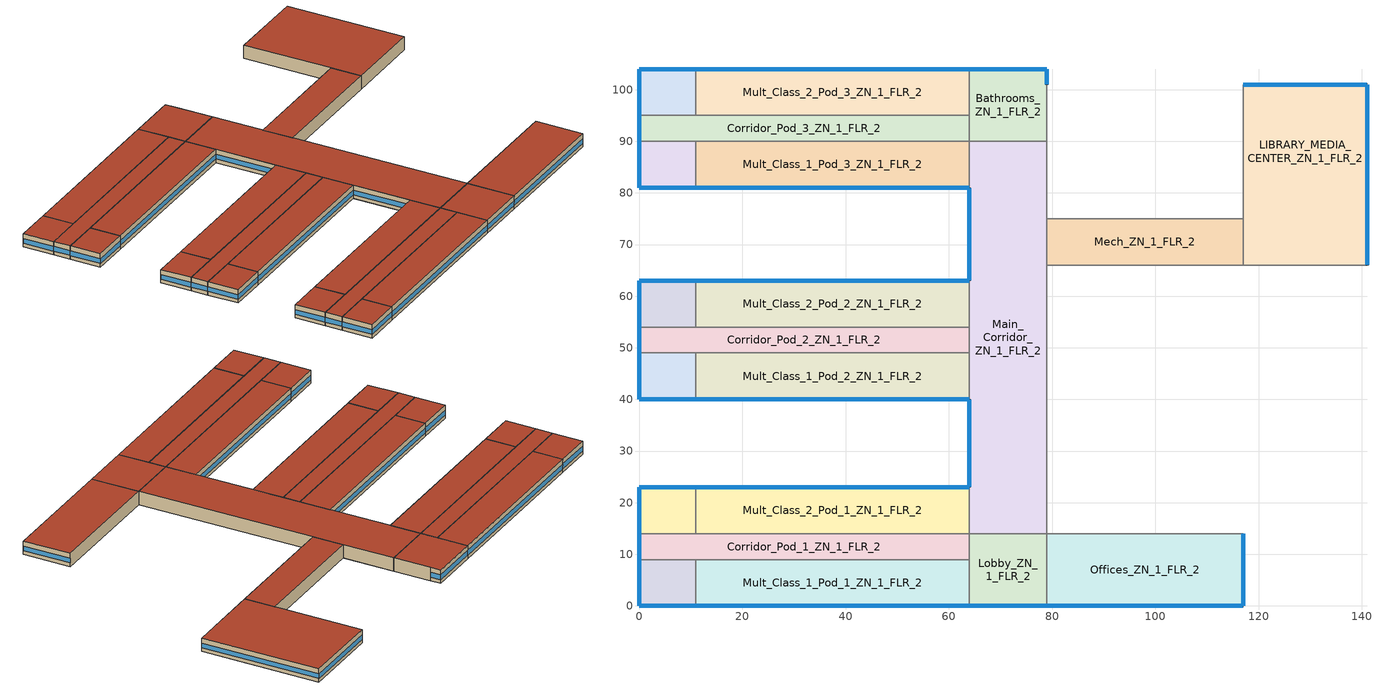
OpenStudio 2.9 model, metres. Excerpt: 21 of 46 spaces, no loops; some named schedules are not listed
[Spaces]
Bathrooms_ZN_1_FLR_2
 floor to Bathrooms_ZN_1_FLR_1: 79,104 79,90 64,90 64,104 z4
 wall outside: 79,101 79,104 64,104 z4:8
 wall to Auditorium_ZN_1_FLR_1: 79,90 79,101 z4:8
 wall to Mult_Class_2_Pod_3_ZN_1_FLR_2: 64,104 64,95 z4:8
 wall to Corridor_Pod_3_ZN_1_FLR_2: 64,95 64,90 z4:8
 wall to Main_Corridor_ZN_1_FLR_2: 64,90 79,90 z4:8
 window: 78.95,104 64.05,104 z5.1:6.51; 79,101.05 79,103.95 z5.1:6.55
 roof outside: 79,90 79,104 64,104 64,90 z8
Corner_Class_2_Pod_3_ZN_1_FLR_2
 floor to Corner_Class_2_Pod_3_ZN_1_FLR_1: 11,104 11,95 0,95 0,104 z4
 wall outside: 11,104 0,104 0,95 z4:8
 wall to Corridor_Pod_3_ZN_1_FLR_2: 0,95 11,95 z4:8
 wall to Mult_Class_2_Pod_3_ZN_1_FLR_2: 11,95 11,104 z4:8
 window: 0,103.95 0,95.05 z5.1:6.52; 10.95,104 0.05,104 z5.1:6.51
 roof outside: 11,95 11,104 0,104 0,95 z8
Corridor_Pod_1_ZN_1_FLR_2
 floor to Corridor_Pod_1_ZN_1_FLR_1: 64,14 64,9 0,9 0,14 z4
 wall outside: 0,14 0,9 z4:8
 wall to Corner_Class_1_Pod_1_ZN_1_FLR_2: 0,9 11,9 z4:8
 wall to Mult_Class_1_Pod_1_ZN_1_FLR_2: 11,9 64,9 z4:8
 wall to Corner_Class_2_Pod_1_ZN_1_FLR_2: 11,14 0,14 z4:8
 wall to Lobby_ZN_1_FLR_2: 64,9 64,14 z4:8
 wall to Mult_Class_2_Pod_1_ZN_1_FLR_2: 64,14 11,14 z4:8
 window: 0,13.95 0,9.05 z5.1:6.53
 roof outside: 64,9 64,14 0,14 0,9 z8
Corner_Class_1_Pod_3_ZN_1_FLR_2
 floor to Corner_Class_1_Pod_3_ZN_1_FLR_1: 11,90 11,81 0,81 0,90 z4
 wall outside: 0,90 0,81 11,81 z4:8
 wall to Mult_Class_1_Pod_3_ZN_1_FLR_2: 11,81 11,90 z4:8
 wall to Corridor_Pod_3_ZN_1_FLR_2: 11,90 0,90 z4:8
 window: 0.05,81 10.95,81 z5.1:6.51; 0,89.95 0,81.05 z5.1:6.52
 roof outside: 11,81 11,90 0,90 0,81 z8
Corner_Class_2_Pod_1_ZN_1_FLR_2
 floor to Corner_Class_2_Pod_1_ZN_1_FLR_1: 11,23 11,14 0,14 0,23 z4
 wall outside: 11,23 0,23 0,14 z4:8
 wall to Mult_Class_2_Pod_1_ZN_1_FLR_2: 11,14 11,23 z4:8
 window: 0,22.95 0,14.05 z5.1:6.52; 10.95,23 0.05,23 z5.1:6.51
 roof outside: 11,14 11,23 0,23 0,14 z8
Offices_ZN_1_FLR_2
 floor to Offices_ZN_1_FLR_1: 117,14 117,0 79,0 79,14 z4
 wall outside: 79,0 117,0 117,14 z4:8
 wall to Lobby_ZN_1_FLR_2: 79,14 79,0 z4:8
 wall to Gym_ZN_1_FLR_1: 117,14 79,14 z4:8
 window: 79.05,0 116.95,0 z5.1:6.5; 117,0.05 117,13.95 z5.1:6.51
 roof outside: 117,0 117,14 79,14 79,0 z8
Mult_Class_2_Pod_2_ZN_1_FLR_2
 floor to Mult_Class_2_Pod_2_ZN_1_FLR_1: 64,63 64,54 11,54 11,63 z4
 wall outside: 64,63 11,63 z4:8
 wall to Corridor_Pod_2_ZN_1_FLR_2: 11,54 64,54 z4:8
 wall to Main_Corridor_ZN_1_FLR_2: 64,54 64,63 z4:8
 wall to Corner_Class_2_Pod_2_ZN_1_FLR_2: 11,63 11,54 z4:8
 window: 63.95,63 11.05,63 z5.1:6.5
 roof outside: 64,54 64,63 11,63 11,54 z8
Mech_ZN_1_FLR_2
 floor to Mech_ZN_1_FLR_1: 117,75 117,66 79,66 79,75 z4
 wall to Gym_ZN_1_FLR_1: 79,66 117,66 z4:8
 wall to Main_Corridor_ZN_1_FLR_2: 79,75 79,66 z4:8
 wall to Auditorium_ZN_1_FLR_1: 117,75 79,75 z4:8
 wall to LIBRARY_MEDIA_CENTER_ZN_1_FLR_2: 117,66 117,75 z4:8
 roof outside: 117,66 117,75 79,75 79,66 z8
Corner_Class_1_Pod_1_ZN_1_FLR_2
 floor to Corner_Class_1_Pod_1_ZN_1_FLR_1: 11,9 11,0 0,0 0,9 z4
 wall outside: 0,9 0,0 11,0 z4:8
 wall to Mult_Class_1_Pod_1_ZN_1_FLR_2: 11,0 11,9 z4:8
 window: 0.05,0 10.95,0 z5.1:6.51; 0,8.95 0,0.05 z5.1:6.52
 roof outside: 11,0 11,9 0,9 0,0 z8
LIBRARY_MEDIA_CENTER_ZN_1_FLR_2
 floor to Kitchen_ZN_1_FLR_1: 141,75 141,66 117,66 117,75 z4
 floor to Cafeteria_ZN_1_FLR_1: 141,101 141,75 117,75 117,101 z4
 wall outside: 141,66 141,101 117,101 z4:8
 wall to Auditorium_ZN_1_FLR_1: 117,101 117,75 z4:8
 wall to Aux_Gym_ZN_1_FLR_1: 117,66 141,66 z4:8
 window: 141,66.05 141,100.95 z5.1:6.5; 140.95,101 117.05,101 z5.1:6.51
 roof outside: 141,66 141,101 117,101 117,66 z8
Corridor_Pod_3_ZN_1_FLR_2
 floor to Corridor_Pod_3_ZN_1_FLR_1: 64,95 64,90 0,90 0,95 z4
 wall outside: 0,95 0,90 z4:8
 wall to Mult_Class_2_Pod_3_ZN_1_FLR_2: 64,95 11,95 z4:8
 wall to Mult_Class_1_Pod_3_ZN_1_FLR_2: 11,90 64,90 z4:8
 window: 0,94.95 0,90.05 z5.1:6.53
 roof outside: 64,90 64,95 0,95 0,90 z8
Corner_Class_1_Pod_2_ZN_1_FLR_2
 floor to Corner_Class_1_Pod_2_ZN_1_FLR_1: 11,49 11,40 0,40 0,49 z4
 wall outside: 0,49 0,40 11,40 z4:8
 wall to Corridor_Pod_2_ZN_1_FLR_2: 11,49 0,49 z4:8
 wall to Mult_Class_1_Pod_2_ZN_1_FLR_2: 11,40 11,49 z4:8
 window: 0,48.95 0,40.05 z5.1:6.52; 0.05,40 10.95,40 z5.1:6.51
 roof outside: 11,40 11,49 0,49 0,40 z8
Corridor_Pod_2_ZN_1_FLR_2
 floor to Corridor_Pod_2_ZN_1_FLR_1: 64,54 64,49 0,49 0,54 z4
 wall outside: 0,54 0,49 z4:8
 wall to Mult_Class_1_Pod_2_ZN_1_FLR_2: 11,49 64,49 z4:8
 wall to Main_Corridor_ZN_1_FLR_2: 64,49 64,54 z4:8
 wall to Corner_Class_2_Pod_2_ZN_1_FLR_2: 11,54 0,54 z4:8
 window: 0,53.95 0,49.05 z5.1:6.53
 roof outside: 64,49 64,54 0,54 0,49 z8
Main_Corridor_ZN_1_FLR_2
 floor to Main_Corridor_ZN_1_FLR_1: 79,90 79,14 64,14 64,90 z4
 wall outside: 64,81 64,63 / 64,40 64,23 z4:8
 wall to Gym_ZN_1_FLR_1: 79,14 79,66 z4:8
 wall to Mult_Class_1_Pod_2_ZN_1_FLR_2: 64,49 64,40 z4:8
 wall to Auditorium_ZN_1_FLR_1: 79,75 79,90 z4:8
 wall to Mult_Class_2_Pod_1_ZN_1_FLR_2: 64,23 64,14 z4:8
 wall to Mult_Class_1_Pod_3_ZN_1_FLR_2: 64,90 64,81 z4:8
 wall to Lobby_ZN_1_FLR_2: 64,14 79,14 z4:8
 window: 64,39.95 64,23.05 / 64,80.95 64,63.05 z5.1:6.51
 roof outside: 79,14 79,90 64,90 64,14 z8
Mult_Class_2_Pod_1_ZN_1_FLR_2
 floor to Mult_Class_2_Pod_1_ZN_1_FLR_1: 64,23 64,14 11,14 11,23 z4
 wall outside: 64,23 11,23 z4:8
 window: 63.95,23 11.05,23 z5.1:6.5
 roof outside: 64,14 64,23 11,23 11,14 z8
Mult_Class_1_Pod_1_ZN_1_FLR_2
 floor to Mult_Class_1_Pod_1_ZN_1_FLR_1: 64,9 64,0 11,0 11,9 z4
 wall outside: 11,0 64,0 z4:8
 wall to Lobby_ZN_1_FLR_2: 64,0 64,9 z4:8
 window: 11.05,0 63.95,0 z5.1:6.5
 roof outside: 64,0 64,9 11,9 11,0 z8
Mult_Class_1_Pod_2_ZN_1_FLR_2
 floor to Mult_Class_1_Pod_2_ZN_1_FLR_1: 64,49 64,40 11,40 11,49 z4
 wall outside: 11,40 64,40 z4:8
 window: 11.05,40 63.95,40 z5.1:6.5
 roof outside: 64,40 64,49 11,49 11,40 z8
Mult_Class_1_Pod_3_ZN_1_FLR_2
 floor to Mult_Class_1_Pod_3_ZN_1_FLR_1: 64,90 64,81 11,81 11,90 z4
 wall outside: 11,81 64,81 z4:8
 window: 11.05,81 63.95,81 z5.1:6.5
 roof outside: 64,81 64,90 11,90 11,81 z8
Corner_Class_2_Pod_2_ZN_1_FLR_2
 floor to Corner_Class_2_Pod_2_ZN_1_FLR_1: 11,63 11,54 0,54 0,63 z4
 wall outside: 11,63 0,63 0,54 z4:8
 window: 0,62.95 0,54.05 z5.1:6.52; 10.95,63 0.05,63 z5.1:6.51
 roof outside: 11,54 11,63 0,63 0,54 z8
Mult_Class_2_Pod_3_ZN_1_FLR_2
 floor to Mult_Class_2_Pod_3_ZN_1_FLR_1: 64,104 64,95 11,95 11,104 z4
 wall outside: 64,104 11,104 z4:8
 window: 63.95,104 11.05,104 z5.1:6.5
 roof outside: 64,95 64,104 11,104 11,95 z8
Lobby_ZN_1_FLR_2
 floor to Lobby_ZN_1_FLR_1: 79,14 79,0 64,0 64,14 z4
 wall outside: 64,0 79,0 z4:8
 window: 64.05,0 78.95,0 z5.1:6.51
 roof outside: 79,0 79,14 64,14 64,0 z8
[Site]
Chicago Ohare Intl Ap_IL_USA: Latitude {deg}=41.98; Longitude {deg}=-87.92; Time Zone {hr}=-6; Elevation {m}=201; Terrain=City
[Building]
-SecondarySchool-ASHRAE 169-2006-5A created: 2020-03-26 09:32:35 -0700: North Axis {deg}=0; Default Construction Set=90.1-2013 - SecSchl - ASHRAE 169-2006-5A; Standards Number of Stories=2; Standards Number of Above Ground Stories=2; Standards Building Type=SecondarySchool
[ClimateZones]
Climate Zone Institution Name 1=ASHRAE; Climate Zone Document Name 1=ANSI/ASHRAE Standard 169; Climate Zone Document Year 1=2006; Climate Zone Value 1=5A
[Site:WaterMainsTemperature]
Calculation Method=Correlation; Annual Average Outdoor Air Temperature {C}=9.925; Maximum Difference In Monthly Average Outdoor Air Temperatures {deltaC}=28.7
[SizingPeriod:DesignDay] Barometric Pressure {Pa}=98934; Sky Clearness=0; Rain Indicator=0; Snow Indicator=0; Day of Month=21; Daylight Saving Time Indicator=0; Humidity Indicating Type=Wetbulb; Dry-Bulb Temperature Range Modifier Type=DefaultMultipliers
Name | Maximum Dry-Bulb Temperature {C} | Daily Dry-Bulb Temperature Range {deltaC} | Humidity Indicating Conditions at Maximum Dry-Bulb | Wind Speed {m/s} | Wind Direction {deg} | Month | Day Type | Solar Model Indicator | ASHRAE Taub | ASHRAE Taud
Chicago Ohare Intl Ap Ann Clg .4% Condns DB=>MWB | 33.3 | 10.5 | 23.7 | 5.2 | 230 | 7 | SummerDesignDay | ASHRAETau | 0.455 | 2.05
Chicago Ohare Intl Ap Ann Htg 99.6% Condns DB | -20 | 0 | -20 | 4.9 | 270 | 1 | WinterDesignDay | ASHRAEClearSky
[Site:GroundTemperature:BuildingSurface]
20.74, 20.71, 20.7, 20.72, 20.76, 23.01, 23.36, 23.43, 23.47, 21.21, 20.92, 20.82
[Material:NoMass] Thermal Absorptance=0.9; Solar Absorptance=0.7
Name | Roughness | Thermal Resistance {m2-K/W} | Visible Absorptance
CP02 CARPET PAD | VeryRough | 0.21648 | 0.8
Typical Insulation R-14.97 | Smooth | 2.63723 | 0.7
Typical Carpet Pad | Smooth | 0.21648 | 0.8
Typical Insulation R-16.0 | Smooth | 2.81828 | 0.7
Typical Insulation R-30.13 | Smooth | 5.30668 | 0.7
Typical Insulation R-1.15 | Smooth | 0.202509 | 0.7
Typical Insulation R-1.15 1 | Smooth | 0.202527 | 0.7
[Material]
Name | Roughness | Thickness {m} | Conductivity {W/m-K} | Density {kg/m3} | Specific Heat {J/kg-K} | Thermal Absorptance | Solar Absorptance | Visible Absorptance
100mm Normalweight concrete floor | MediumSmooth | 0.1016 | 2.31 | 2322 | 832
G01 13mm gypsum board | Smooth | 0.0127 | 0.16 | 800 | 1090 | 0.9 | 0.7 | 0.5
4 in. Normalweight Concrete Floor | MediumRough | 0.1016 | 2.31 | 2322 | 832 | 0.9 | 0.7 | 0.7
25mm Stucco | Smooth | 0.0254 | 0.72 | 1856 | 840 | 0.9 | 0.7 | 0.7
5/8 in. Gypsum Board | MediumSmooth | 0.0159 | 0.16 | 800 | 1090 | 0.9 | 0.7 | 0.7
Roof Membrane | VeryRough | 0.0095 | 0.16 | 1121.29 | 1460 | 0.9 | 0.7 | 0.7
Metal Roof Surface; F08 Metal surface | Smooth | 0.0008 | 45.28 | 7824 | 500 | 0.9 | 0.7 | 0.7
8 in. Normalweight Concrete Floor | MediumRough | 0.2032 | 2.31 | 2322 | 832 | 0.9 | 0.7 | 0.7
8 in. Concrete Block Basement Wall | MediumRough | 0.2032 | 1.326 | 1842 | 912 | 0.9 | 0.7 | 0.7
G05 25mm wood | MediumSmooth | 0.0254 | 0.15 | 608 | 1630 | 0.9 | 0.5 | 0.5
Std Wood 6inch | MediumSmooth | 0.15 | 0.12 | 540 | 1210 | 0.9 | 0.7 | 0.7
[Construction]
Typical Insulated Exterior Mass Floor R-17.54: Typical Insulation R-14.97, 4 in. Normalweight Concrete Floor, Typical Carpet Pad
Typical Insulated Steel Framed Exterior Wall R-18.18: 25mm Stucco, 5/8 in. Gypsum Board, Typical Insulation R-16.0, 5/8 in. Gypsum Board
Typical IEAD Roof R-31.25: Roof Membrane, Typical Insulation R-30.13, Metal Roof Surface
Typical Interior Floor: 100mm Normalweight concrete floor, CP02 CARPET PAD
Typical Interior Wall: G01 13mm gypsum board, G01 13mm gypsum board
Typical Interior Ceiling: CP02 CARPET PAD, 100mm Normalweight concrete floor
Typical Insulated Carpeted 8in Slab Floor: 8 in. Normalweight Concrete Floor, Typical Carpet Pad
Typical Insulated Basement Mass Wall: 8 in. Concrete Block Basement Wall
U 0.48 SHGC 0.40 Dbl Ref-D Clr 6mm/13mm: REF D CLEAR 6MM, AIR 13MM, CLEAR 6MM
Typical Insulated Metal Door R-2.0: F08 Metal surface, Typical Insulation R-1.15
U 0.44 SHGC 0.26 Dbl Ref-B-H Clr 6mm/13mm Air: REF B CLEAR HI 6MM, AIR 13MM, CLEAR 6MM
Typical Overhead Door R-2.0: Typical Insulation R-1.15 1
Window_U_0.50_SHGC_0.40_Skylight_Frame_Width_0.430_in: Glass_2052_LayerAvg, Gap_1_W_0_0038, Glass_2027F_LayerAvg
Typical Interior Window: Clear 3mm
Typical Interior Door; Typical Interior Partition: G05 25mm wood
InteriorFurnishings: Std Wood 6inch
[DefaultConstructionSet]
90.1-2013 - SecSchl - ASHRAE 169-2006-5A: Default Exterior Surface Constructions=Default Surface Constructions 1; Default Interior Surface Constructions=Default Surface Constructions 2; Default Ground Contact Surface Constructions=Default Surface Constructions 3; Default Exterior SubSurface Constructions=Default Sub Surface Constructions 1; Default Interior SubSurface Constructions=Default Sub Surface Constructions 2; Interior Partition Construction=Typical Interior Partition
[DefaultSurfaceConstructions]
Name | Floor Construction | Wall Construction | Roof Ceiling Construction
Default Surface Constructions 1 | Typical Insulated Exterior Mass Floor R-17.54 | Typical Insulated Steel Framed Exterior Wall R-18.18 | Typical IEAD Roof R-31.25
Default Surface Constructions 2 | Typical Interior Floor | Typical Interior Wall | Typical Interior Ceiling
Default Surface Constructions 3 | Typical Insulated Carpeted 8in Slab Floor | Typical Insulated Basement Mass Wall
[DefaultSubSurfaceConstructions]
Name | Fixed Window Construction | Operable Window Construction | Door Construction | Glass Door Construction | Overhead Door Construction | Skylight Construction | Tubular Daylight Dome Construction | Tubular Daylight Diffuser Construction
Default Sub Surface Constructions 1 | U 0.48 SHGC 0.40 Dbl Ref-D Clr 6mm/13mm | U 0.48 SHGC 0.40 Dbl Ref-D Clr 6mm/13mm | Typical Insulated Metal Door R-2.0 | U 0.44 SHGC 0.26 Dbl Ref-B-H Clr 6mm/13mm Air | Typical Overhead Door R-2.0 | Window_U_0.50_SHGC_0.40_Skylight_Frame_Width_0.430_in | Typical Interior Window | Typical Interior Window
Default Sub Surface Constructions 2 | Typical Interior Window | Typical Interior Window | Typical Interior Door
[WindowMaterial:Glazing] Optical Data Type=SpectralAverage; Infrared Transmittance at Normal Incidence=0; Dirt Correction Factor for Solar and Visible Transmittance=1; Solar Diffusing=No
Name | Thickness {m} | Solar Transmittance at Normal Incidence | Front Side Solar Reflectance at Normal Incidence | Back Side Solar Reflectance at Normal Incidence | Visible Transmittance at Normal Incidence | Front Side Visible Reflectance at Normal Incidence | Back Side Visible Reflectance at Normal Incidence | Front Side Infrared Hemispherical Emissivity | Back Side Infrared Hemispherical Emissivity | Conductivity {W/m-K}
REF D CLEAR 6MM | 0.006 | 0.429 | 0.308 | 0.379 | 0.334 | 0.453 | 0.505 | 0.84 | 0.82 | 0.9
CLEAR 6MM | 0.006 | 0.775 | 0.071 | 0.071 | 0.881 | 0.08 | 0.08 | 0.84 | 0.84 | 0.9
REF B CLEAR HI 6MM | 0.006 | 0.24 | 0.16 | 0.32 | 0.3 | 0.16 | 0.29 | 0.84 | 0.6 | 0.9
Glass_2052_LayerAvg | 0.00837 | 0.507767 | 0.054228 | 0.0544931 | 0.586833 | 0.05805 | 0.058397 | 0.84 | 0.84 | 1
Glass_2027F_LayerAvg | 0.004 | 0.369744 | 0.470069 | 0.340935 | 0.765222 | 0.0546 | 0.073741 | 0.03675 | 0.84 | 1
Clear 3mm | 0.003 | 0.837 | 0.075 | 0.075 | 0.898 | 0.081 | 0.081 | 0.84 | 0.84 | 0.9
[WindowMaterial:Gas] Gas Type=Air
Name | Thickness {m}
AIR 13MM | 0.0127
Gap_1_W_0_0038 | 0.0038
[Space] Building Story=Building Story 2; Part of Total Floor Area=Yes
Name | Space Type | Thermal Zone
Bathrooms_ZN_1_FLR_2 | SecondarySchool Restroom | Bathrooms_ZN_1_FLR_2 ZN
Corner_Class_2_Pod_3_ZN_1_FLR_2 | SecondarySchool Classroom | Corner_Class_2_Pod_3_ZN_1_FLR_2 ZN
Corridor_Pod_1_ZN_1_FLR_2 | SecondarySchool Corridor | Corridor_Pod_1_ZN_1_FLR_2 ZN
LIBRARY_MEDIA_CENTER_ZN_1_FLR_2 | SecondarySchool Library | LIBRARY_MEDIA_CENTER_ZN_1_FLR_2 ZN
Mult_Class_1_Pod_3_ZN_1_FLR_2 | SecondarySchool ComputerRoom | Mult_Class_1_Pod_3_ZN_1_FLR_2 ZN
Corner_Class_1_Pod_3_ZN_1_FLR_2 | SecondarySchool Classroom | Corner_Class_1_Pod_3_ZN_1_FLR_2 ZN
Corner_Class_2_Pod_1_ZN_1_FLR_2 | SecondarySchool Classroom | Corner_Class_2_Pod_1_ZN_1_FLR_2 ZN
Offices_ZN_1_FLR_2 | SecondarySchool Office | Offices_ZN_1_FLR_2 ZN
Mult_Class_2_Pod_3_ZN_1_FLR_2 | SecondarySchool ComputerRoom | Mult_Class_2_Pod_3_ZN_1_FLR_2 ZN
Corridor_Pod_2_ZN_1_FLR_2 | SecondarySchool Corridor | Corridor_Pod_2_ZN_1_FLR_2 ZN
Mult_Class_2_Pod_2_ZN_1_FLR_2 | SecondarySchool Classroom | Mult_Class_2_Pod_2_ZN_1_FLR_2 ZN
Mech_ZN_1_FLR_2 | SecondarySchool Mechanical | Mech_ZN_1_FLR_2 ZN
Corner_Class_1_Pod_1_ZN_1_FLR_2 | SecondarySchool Classroom | Corner_Class_1_Pod_1_ZN_1_FLR_2 ZN
Corridor_Pod_3_ZN_1_FLR_2 | SecondarySchool Corridor | Corridor_Pod_3_ZN_1_FLR_2 ZN
Mult_Class_2_Pod_1_ZN_1_FLR_2 | SecondarySchool Classroom | Mult_Class_2_Pod_1_ZN_1_FLR_2 ZN
Corner_Class_1_Pod_2_ZN_1_FLR_2 | SecondarySchool Classroom | Corner_Class_1_Pod_2_ZN_1_FLR_2 ZN
Corner_Class_2_Pod_2_ZN_1_FLR_2 | SecondarySchool Classroom | Corner_Class_2_Pod_2_ZN_1_FLR_2 ZN
Mult_Class_1_Pod_1_ZN_1_FLR_2 | SecondarySchool Classroom | Mult_Class_1_Pod_1_ZN_1_FLR_2 ZN
Main_Corridor_ZN_1_FLR_2 | SecondarySchool Corridor | Main_Corridor_ZN_1_FLR_2 ZN
Lobby_ZN_1_FLR_2 | SecondarySchool Lobby | Lobby_ZN_1_FLR_2 ZN
Mult_Class_1_Pod_2_ZN_1_FLR_2 | SecondarySchool Classroom | Mult_Class_1_Pod_2_ZN_1_FLR_2 ZN
[BuildingStory]
Building Story 2: Nominal Z Coordinate {m}=4
[SpaceType] Standards Building Type=SecondarySchool
Name | Default Schedule Set | Design Specification Outdoor Air Object | Standards Space Type
SecondarySchool Office | SecondarySchool Office Schedule Set | SecondarySchool Office Ventilation | Office
SecondarySchool Lobby | SecondarySchool Lobby Schedule Set | SecondarySchool Lobby Ventilation | Lobby
SecondarySchool Mechanical | SecondarySchool Mechanical Schedule Set | SecondarySchool Mechanical Ventilation | Mechanical
SecondarySchool Restroom | SecondarySchool Restroom Schedule Set | SecondarySchool Restroom Ventilation | Restroom
SecondarySchool Library | SecondarySchool Library Schedule Set | SecondarySchool Library Ventilation | Library
SecondarySchool Corridor | SecondarySchool Corridor Schedule Set | SecondarySchool Corridor Ventilation | Corridor
SecondarySchool Classroom | SecondarySchool Classroom Schedule Set | SecondarySchool Classroom Ventilation | Classroom
SecondarySchool ComputerRoom | SecondarySchool ComputerRoom Schedule Set | SecondarySchool ComputerRoom Ventilation | ComputerRoom
[People:Definition] Number of People Calculation Method=People/Area; Fraction Radiant=0.3
Name | People per Space Floor Area {person/m2}
SecondarySchool Classroom People Definition; SecondarySchool ComputerRoom People Definition | 0.376737
SecondarySchool Library People Definition | 0.107639
SecondarySchool Office People Definition | 0.0538196
[People] Work Efficiency Schedule=Work Efficiency Schedule; Clothing Insulation Schedule=Clothing Schedule; Air Velocity Schedule=Air Velocity Schedule; Multiplier=1
Name | People Definition | Space or SpaceType
SecondarySchool Classroom People | SecondarySchool Classroom People Definition | SecondarySchool Classroom
SecondarySchool ComputerRoom People | SecondarySchool ComputerRoom People Definition | SecondarySchool ComputerRoom
SecondarySchool Library People | SecondarySchool Library People Definition | SecondarySchool Library
SecondarySchool Office People | SecondarySchool Office People Definition | SecondarySchool Office
[Lights:Definition] Design Level Calculation Method=Watts/Area; Fraction Radiant=0.37; Fraction Visible=0.2; Return Air Fraction=0
Name | Watts per Space Floor Area {W/m2}
SecondarySchool Classroom Lights Definition; SecondarySchool ComputerRoom Lights Definition | 13.3472
SecondarySchool Corridor Lights Definition | 7.10418
SecondarySchool Library Lights Definition | 12.8091
SecondarySchool Lobby Lights Definition | 9.68752
SecondarySchool Mechanical Lights Definition | 10.2257
SecondarySchool Office Lights Definition | 11.9479
SecondarySchool Restroom Lights Definition | 10.5486
[Lights] Fraction Replaceable=1
Name | Lights Definition | Space or SpaceType | Schedule
SecondarySchool Classroom Lights | SecondarySchool Classroom Lights Definition | SecondarySchool Classroom | SchoolSecondary BLDG_LIGHT_CLASSROOM_SCH_2013 OccSensor Reduction
SecondarySchool ComputerRoom Lights | SecondarySchool ComputerRoom Lights Definition | SecondarySchool ComputerRoom
SecondarySchool Corridor Lights | SecondarySchool Corridor Lights Definition | SecondarySchool Corridor
SecondarySchool Library Lights | SecondarySchool Library Lights Definition | SecondarySchool Library
SecondarySchool Lobby Lights | SecondarySchool Lobby Lights Definition | SecondarySchool Lobby
SecondarySchool Mechanical Lights | SecondarySchool Mechanical Lights Definition | SecondarySchool Mechanical
SecondarySchool Office Lights | SecondarySchool Office Lights Definition | SecondarySchool Office | SchoolSecondary BLDG_LIGHT_OFFICE_SCH_2013 OccSensor Reduction
SecondarySchool Restroom Lights | SecondarySchool Restroom Lights Definition | SecondarySchool Restroom | SchoolSecondary BLDG_LIGHT_BATH_SCH_2013 OccSensor Reduction
[ElectricEquipment:Definition] Design Level Calculation Method=Watts/Area; Fraction Latent=0; Fraction Radiant=0.5; Fraction Lost=0
Name | Watts per Space Floor Area {W/m2}
SecondarySchool Classroom Elec Equip Definition | 9.99967
SecondarySchool ComputerRoom Elec Equip Definition | 19.9993
SecondarySchool Corridor Elec Equip Definition; SecondarySchool Lobby Elec Equip Definition; SecondarySchool Mechanical Elec Equip Definition; SecondarySchool Restroom Elec Equip Definition | 3.98265
SecondarySchool Library Elec Equip Definition | 10.0104
SecondarySchool Office Elec Equip Definition | 10.7639
[ElectricEquipment]
Name | Electric Equipment Definition | Space or SpaceType
SecondarySchool Classroom Elec Equip | SecondarySchool Classroom Elec Equip Definition | SecondarySchool Classroom
SecondarySchool ComputerRoom Elec Equip | SecondarySchool ComputerRoom Elec Equip Definition | SecondarySchool ComputerRoom
SecondarySchool Corridor Elec Equip | SecondarySchool Corridor Elec Equip Definition | SecondarySchool Corridor
SecondarySchool Library Elec Equip | SecondarySchool Library Elec Equip Definition | SecondarySchool Library
SecondarySchool Lobby Elec Equip | SecondarySchool Lobby Elec Equip Definition | SecondarySchool Lobby
SecondarySchool Mechanical Elec Equip | SecondarySchool Mechanical Elec Equip Definition | SecondarySchool Mechanical
SecondarySchool Office Elec Equip | SecondarySchool Office Elec Equip Definition | SecondarySchool Office
SecondarySchool Restroom Elec Equip | SecondarySchool Restroom Elec Equip Definition | SecondarySchool Restroom
[DesignSpecification:OutdoorAir] Outdoor Air Method=Sum
Name | Outdoor Air Flow per Person {m3/s-person} | Outdoor Air Flow per Floor Area {m3/s-m2}
SecondarySchool Classroom Ventilation; SecondarySchool ComputerRoom Ventilation; SecondarySchool Library Ventilation | 0.00471947 | 0.0006096
SecondarySchool Corridor Ventilation; SecondarySchool Lobby Ventilation; SecondarySchool Restroom Ventilation |  | 0.0003048
SecondarySchool Mechanical Ventilation |  | 0.0006096
SecondarySchool Office Ventilation | 0.00235974 | 0.0003048
[DefaultScheduleSet] People Activity Level Schedule=SchoolSecondary ACTIVITY_SCH; Electric Equipment Schedule=SchoolSecondary BLDG_EQUIP_SCH_2013; Infiltration Schedule=SchoolSecondary INFIL_SCH_PNNL
Name | Number of People Schedule | Lighting Schedule
SecondarySchool Classroom Schedule Set | SchoolSecondary BLDG_OCC_SCH | SchoolSecondary BLDG_LIGHT_CLASSROOM_SCH_2013
SecondarySchool ComputerRoom Schedule Set | SchoolSecondary BLDG_OCC_SCH_Extend | SchoolSecondary BLDG_LIGHT_CLASSROOM_SCH_2013
SecondarySchool Corridor Schedule Set | SchoolSecondary BLDG_OCC_SCH | SchoolSecondary BLDG_LIGHT_CORRIDOR_SCH_2013
SecondarySchool Library Schedule Set | SchoolSecondary BLDG_OCC_SCH | SchoolSecondary BLDG_LIGHT_LIBRARY_SCH_2013
SecondarySchool Lobby Schedule Set | SchoolSecondary BLDG_OCC_SCH | SchoolSecondary BLDG_LIGHT_LOBBYFLR1_SCH_2013
SecondarySchool Mechanical Schedule Set | SchoolSecondary BLDG_OCC_SCH | SchoolSecondary BLDG_LIGHT_MECHANICAL_SCH_2013
SecondarySchool Office Schedule Set | SchoolSecondary BLDG_OCC_SCH_Offices | SchoolSecondary BLDG_LIGHT_OFFICE_SCH_2013
SecondarySchool Restroom Schedule Set | SchoolSecondary BLDG_OCC_SCH | SchoolSecondary BLDG_LIGHT_BATH_SCH_2013
[ThermostatSetpoint:DualSetpoint]
Name | Heating Setpoint Temperature Schedule | Cooling Setpoint Temperature Schedule
SecondarySchool Restroom Thermostat 2; SecondarySchool Mechanical Thermostat 2 | SchoolSecondary HTGSETP_SCH_Setback | SchoolSecondary CLGSETP_SCH_Setback
SecondarySchool Classroom Thermostat 2; SecondarySchool Classroom Thermostat 4; SecondarySchool Classroom Thermostat 6; SecondarySchool Classroom Thermostat 8; SecondarySchool Classroom Thermostat 10; SecondarySchool Classroom Thermostat 12; SecondarySchool Corridor Thermostat 2; SecondarySchool Corridor Thermostat 4; SecondarySchool Corridor Thermostat 6; SecondarySchool Library Thermostat 1; SecondarySchool Lobby Thermostat 2; SecondarySchool Corridor Thermostat 8; SecondarySchool Classroom Thermostat 14; SecondarySchool Classroom Thermostat 16; SecondarySchool ComputerRoom Thermostat 1; SecondarySchool Classroom Thermostat 19; SecondarySchool Classroom Thermostat 21; SecondarySchool ComputerRoom Thermostat 2; SecondarySchool Office Thermostat 2 | SchoolSecondary HTGSETP_SCH_YES_OPTIMUM | SchoolSecondary CLGSETP_SCH_NO_SETBACK
[SpaceInfiltration:DesignFlowRate] Schedule=SchoolSecondary INFIL_SCH_PNNL; Design Flow Rate Calculation Method=Flow/ExteriorArea; Constant Term Coefficient=0; Temperature Term Coefficient=0; Velocity Term Coefficient=0.224; Velocity Squared Term Coefficient=0
Name | Space or SpaceType | Flow per Exterior Surface Area {m3/s-m2}
Bathrooms_ZN_1_FLR_2 Infiltration | Bathrooms_ZN_1_FLR_2 | 0.000145423
Corner_Class_1_Pod_1_ZN_1_FLR_2 Infiltration | Corner_Class_1_Pod_1_ZN_1_FLR_2 | 0.000254558
Corner_Class_1_Pod_2_ZN_1_FLR_2 Infiltration | Corner_Class_1_Pod_2_ZN_1_FLR_2 | 0.000254558
Corner_Class_1_Pod_3_ZN_1_FLR_2 Infiltration | Corner_Class_1_Pod_3_ZN_1_FLR_2 | 0.000254558
Corner_Class_2_Pod_1_ZN_1_FLR_2 Infiltration | Corner_Class_2_Pod_1_ZN_1_FLR_2 | 0.000254558
Corner_Class_2_Pod_2_ZN_1_FLR_2 Infiltration | Corner_Class_2_Pod_2_ZN_1_FLR_2 | 0.000254558
Corner_Class_2_Pod_3_ZN_1_FLR_2 Infiltration | Corner_Class_2_Pod_3_ZN_1_FLR_2 | 0.000254558
Corridor_Pod_1_ZN_1_FLR_2 Infiltration | Corridor_Pod_1_ZN_1_FLR_2 | 3.35043e-05
Corridor_Pod_2_ZN_1_FLR_2 Infiltration | Corridor_Pod_2_ZN_1_FLR_2 | 3.35043e-05
Corridor_Pod_3_ZN_1_FLR_2 Infiltration | Corridor_Pod_3_ZN_1_FLR_2 | 3.35043e-05
LIBRARY_MEDIA_CENTER_ZN_1_FLR_2 Infiltration | LIBRARY_MEDIA_CENTER_ZN_1_FLR_2 | 0.000124925
Lobby_ZN_1_FLR_2 Infiltration | Lobby_ZN_1_FLR_2 | 0.000126572
Main_Corridor_ZN_1_FLR_2 Infiltration | Main_Corridor_ZN_1_FLR_2 | 6.22971e-05
Mult_Class_1_Pod_1_ZN_1_FLR_2 Infiltration | Mult_Class_1_Pod_1_ZN_1_FLR_2 | 0.000175253
Mult_Class_1_Pod_2_ZN_1_FLR_2 Infiltration | Mult_Class_1_Pod_2_ZN_1_FLR_2 | 0.000175253
Mult_Class_1_Pod_3_ZN_1_FLR_2 Infiltration | Mult_Class_1_Pod_3_ZN_1_FLR_2 | 0.000175253
Mult_Class_2_Pod_1_ZN_1_FLR_2 Infiltration | Mult_Class_2_Pod_1_ZN_1_FLR_2 | 0.000175253
Mult_Class_2_Pod_2_ZN_1_FLR_2 Infiltration | Mult_Class_2_Pod_2_ZN_1_FLR_2 | 0.000175253
Mult_Class_2_Pod_3_ZN_1_FLR_2 Infiltration | Mult_Class_2_Pod_3_ZN_1_FLR_2 | 0.000175253
Offices_ZN_1_FLR_2 Infiltration | Offices_ZN_1_FLR_2 | 0.000160096
[ThermalZone] Use Ideal Air Loads=No
Name | Thermostat
Bathrooms_ZN_1_FLR_2 ZN | SecondarySchool Restroom Thermostat 2
Corner_Class_1_Pod_1_ZN_1_FLR_2 ZN | SecondarySchool Classroom Thermostat 2
Corner_Class_1_Pod_2_ZN_1_FLR_2 ZN | SecondarySchool Classroom Thermostat 4
Corner_Class_1_Pod_3_ZN_1_FLR_2 ZN | SecondarySchool Classroom Thermostat 6
Corner_Class_2_Pod_1_ZN_1_FLR_2 ZN | SecondarySchool Classroom Thermostat 8
Corner_Class_2_Pod_2_ZN_1_FLR_2 ZN | SecondarySchool Classroom Thermostat 10
Corner_Class_2_Pod_3_ZN_1_FLR_2 ZN | SecondarySchool Classroom Thermostat 12
Corridor_Pod_1_ZN_1_FLR_2 ZN | SecondarySchool Corridor Thermostat 2
Corridor_Pod_2_ZN_1_FLR_2 ZN | SecondarySchool Corridor Thermostat 4
Corridor_Pod_3_ZN_1_FLR_2 ZN | SecondarySchool Corridor Thermostat 6
LIBRARY_MEDIA_CENTER_ZN_1_FLR_2 ZN | SecondarySchool Library Thermostat 1
Lobby_ZN_1_FLR_2 ZN | SecondarySchool Lobby Thermostat 2
Main_Corridor_ZN_1_FLR_2 ZN | SecondarySchool Corridor Thermostat 8
Mech_ZN_1_FLR_2 ZN | SecondarySchool Mechanical Thermostat 2
Mult_Class_1_Pod_1_ZN_1_FLR_2 ZN | SecondarySchool Classroom Thermostat 14
Mult_Class_1_Pod_2_ZN_1_FLR_2 ZN | SecondarySchool Classroom Thermostat 16
Mult_Class_1_Pod_3_ZN_1_FLR_2 ZN | SecondarySchool ComputerRoom Thermostat 1
Mult_Class_2_Pod_1_ZN_1_FLR_2 ZN | SecondarySchool Classroom Thermostat 19
Mult_Class_2_Pod_2_ZN_1_FLR_2 ZN | SecondarySchool Classroom Thermostat 21
Mult_Class_2_Pod_3_ZN_1_FLR_2 ZN | SecondarySchool ComputerRoom Thermostat 2
Offices_ZN_1_FLR_2 ZN | SecondarySchool Office Thermostat 2
[InternalMass:Definition]
Internal Mass Definition 1: Construction=InteriorFurnishings; Design Level Calculation Method=SurfaceArea/Area; Surface Area per Space Floor Area=2
[InternalMass] Internal Mass Definition=Internal Mass Definition 1; Multiplier=1
Name | Space or SpaceType
Bathrooms_ZN_1_FLR_2 Mass | Bathrooms_ZN_1_FLR_2
Lobby_ZN_1_FLR_2 Mass | Lobby_ZN_1_FLR_2
Corner_Class_2_Pod_3_ZN_1_FLR_2 Mass | Corner_Class_2_Pod_3_ZN_1_FLR_2
Offices_ZN_1_FLR_2 Mass | Offices_ZN_1_FLR_2
Corridor_Pod_1_ZN_1_FLR_2 Mass | Corridor_Pod_1_ZN_1_FLR_2
Mult_Class_1_Pod_2_ZN_1_FLR_2 Mass | Mult_Class_1_Pod_2_ZN_1_FLR_2
LIBRARY_MEDIA_CENTER_ZN_1_FLR_2 Mass | LIBRARY_MEDIA_CENTER_ZN_1_FLR_2
Mult_Class_2_Pod_2_ZN_1_FLR_2 Mass | Mult_Class_2_Pod_2_ZN_1_FLR_2
Corner_Class_1_Pod_1_ZN_1_FLR_2 Mass | Corner_Class_1_Pod_1_ZN_1_FLR_2
Mult_Class_1_Pod_3_ZN_1_FLR_2 Mass | Mult_Class_1_Pod_3_ZN_1_FLR_2
Corner_Class_1_Pod_3_ZN_1_FLR_2 Mass | Corner_Class_1_Pod_3_ZN_1_FLR_2
Corner_Class_2_Pod_1_ZN_1_FLR_2 Mass | Corner_Class_2_Pod_1_ZN_1_FLR_2
Mult_Class_2_Pod_1_ZN_1_FLR_2 Mass | Mult_Class_2_Pod_1_ZN_1_FLR_2
Mech_ZN_1_FLR_2 Mass | Mech_ZN_1_FLR_2
Corner_Class_2_Pod_2_ZN_1_FLR_2 Mass | Corner_Class_2_Pod_2_ZN_1_FLR_2
Mult_Class_2_Pod_3_ZN_1_FLR_2 Mass | Mult_Class_2_Pod_3_ZN_1_FLR_2
Corridor_Pod_2_ZN_1_FLR_2 Mass | Corridor_Pod_2_ZN_1_FLR_2
Corner_Class_1_Pod_2_ZN_1_FLR_2 Mass | Corner_Class_1_Pod_2_ZN_1_FLR_2
Corridor_Pod_3_ZN_1_FLR_2 Mass | Corridor_Pod_3_ZN_1_FLR_2
Mult_Class_1_Pod_1_ZN_1_FLR_2 Mass | Mult_Class_1_Pod_1_ZN_1_FLR_2
Main_Corridor_ZN_1_FLR_2 Mass | Main_Corridor_ZN_1_FLR_2
[Exterior:Lights:Definition]
Name | Design Level {W}
Occ Sensing Exterior Lights Def | 8552
NonDimming Exterior Lights Def | 441.8
[Exterior:Lights] Control Option=AstronomicalClock
Name | Exterior Lights Definition | Schedule
Occ Sensing Exterior Lights Def | Occ Sensing Exterior Lights Def | SchoolSecondary Exterior_lighting_schedule_b
NonDimming Exterior Lights Def | NonDimming Exterior Lights Def | SchoolSecondary Exterior_lighting_schedule_a
[Schedule:Ruleset]
Name | Default Day Schedule | Summer Design Day Schedule | Winter Design Day Schedule
SchoolSecondary BLDG_OCC_SCH_Extend | SchoolSecondary BLDG_OCC_SCH_Extend Default | SchoolSecondary BLDG_OCC_SCH_Extend Summer Design Day 3 | SchoolSecondary BLDG_OCC_SCH_Extend Winter Design Day
SchoolSecondary BLDG_LIGHT_CORRIDOR_SCH_2013 | SchoolSecondary BLDG_LIGHT_CORRIDOR_SCH_2013 Default | SchoolSecondary BLDG_LIGHT_CORRIDOR_SCH_2013 Summer Design Day | SchoolSecondary BLDG_LIGHT_CORRIDOR_SCH_2013 Winter Design Day
SchoolSecondary BLDG_LIGHT_LIBRARY_SCH_2013 | SchoolSecondary BLDG_LIGHT_LIBRARY_SCH_2013 Default | SchoolSecondary BLDG_LIGHT_LIBRARY_SCH_2013 Summer Design Day | SchoolSecondary BLDG_LIGHT_LIBRARY_SCH_2013 Winter Design Day
SchoolSecondary BLDG_LIGHT_LOBBYFLR1_SCH_2013 | SchoolSecondary BLDG_LIGHT_LOBBYFLR1_SCH_2013 Default | SchoolSecondary BLDG_LIGHT_LOBBYFLR1_SCH_2013 Summer Design Day | SchoolSecondary BLDG_LIGHT_LOBBYFLR1_SCH_2013 Winter Design Day
SchoolSecondary BLDG_LIGHT_MECHANICAL_SCH_2013 | SchoolSecondary BLDG_LIGHT_MECHANICAL_SCH_2013 Default | SchoolSecondary BLDG_LIGHT_MECHANICAL_SCH_2013 Summer Design Day | SchoolSecondary BLDG_LIGHT_MECHANICAL_SCH_2013 Winter Design Day
SchoolSecondary BLDG_LIGHT_BATH_SCH_2013 | SchoolSecondary BLDG_LIGHT_BATH_SCH_2013 Default | SchoolSecondary BLDG_LIGHT_BATH_SCH_2013 Summer Design Day | SchoolSecondary BLDG_LIGHT_BATH_SCH_2013 Winter Design Day
SchoolSecondary BLDG_LIGHT_BATH_SCH_2013 OccSensor Reduction | SchoolSecondary BLDG_LIGHT_BATH_SCH_2013 Default 1 | SchoolSecondary BLDG_LIGHT_BATH_SCH_2013 Summer Design Day 1 | SchoolSecondary BLDG_LIGHT_BATH_SCH_2013 Winter Design Day 1
[Schedule:Day]
Clothing Schedule Default Winter Clothes; SchoolSecondary INFIL_SCH_PNNL Default; SchoolSecondary INFIL_SCH_PNNL Winter Design Day; SchoolSecondary BLDG_LIGHT_CLASSROOM_SCH_2013 Summer Design Day; SchoolSecondary BLDG_LIGHT_CORRIDOR_SCH_2013 Summer Design Day; SchoolSecondary BLDG_LIGHT_LIBRARY_SCH_2013 Summer Design Day; SchoolSecondary BLDG_LIGHT_OFFICE_SCH_2013 Summer Design Day; SchoolSecondary BLDG_LIGHT_BATH_SCH_2013 Summer Design Day; SchoolSecondary BLDG_LIGHT_CLASSROOM_SCH_2013 Summer Design Day 1; SchoolSecondary BLDG_LIGHT_OFFICE_SCH_2013 Summer Design Day 1; SchoolSecondary BLDG_LIGHT_BATH_SCH_2013 Summer Design Day 1: 24, 0, 1
Air Velocity Schedule Default: 24, 0, 0.2
Work Efficiency Schedule Default; SchoolSecondary BLDG_OCC_SCH Default; SchoolSecondary BLDG_OCC_SCH Winter Design Day; SchoolSecondary BLDG_LIGHT_CLASSROOM_SCH_2013 Winter Design Day; SchoolSecondary BLDG_OCC_SCH_Extend Default; SchoolSecondary BLDG_OCC_SCH_Extend Winter Design Day; SchoolSecondary BLDG_LIGHT_CORRIDOR_SCH_2013 Winter Design Day; SchoolSecondary BLDG_LIGHT_LIBRARY_SCH_2013 Winter Design Day; SchoolSecondary BLDG_OCC_SCH_Offices Default; SchoolSecondary BLDG_OCC_SCH_Offices Winter Design Day; SchoolSecondary BLDG_LIGHT_OFFICE_SCH_2013 Winter Design Day; SchoolSecondary BLDG_LIGHT_BATH_SCH_2013 Winter Design Day; SchoolSecondary BLDG_LIGHT_CLASSROOM_SCH_2013 Winter Design Day 1; SchoolSecondary BLDG_LIGHT_OFFICE_SCH_2013 Winter Design Day 1; SchoolSecondary BLDG_LIGHT_BATH_SCH_2013 Winter Design Day 1: 24, 0, 0
SchoolSecondary ACTIVITY_SCH Default; SchoolSecondary ACTIVITY_SCH Winter Design Day; SchoolSecondary ACTIVITY_SCH Summer Design Day: 24, 0, 120
SchoolSecondary BLDG_EQUIP_SCH_2013 Default: 24, 0, 0.295624
SchoolSecondary BLDG_EQUIP_SCH_2013 Summer Design Day 2: 8, 0, 0.35, 17, 0, 0.95, 24, 0, 0.35
SchoolSecondary BLDG_EQUIP_SCH_2013 Winter Design Day 2: 24, 0, 0.35
SchoolSecondary INFIL_SCH_PNNL Summer Design Day: 7, 0, 1, 21, 0, 0.25, 24, 0, 1
SchoolSecondary CLGSETP_SCH_NO_SETBACK Default; SchoolSecondary CLGSETP_SCH_NO_SETBACK Summer Design Day; SchoolSecondary CLGSETP_SCH_Setback Summer Design Day: 24, 0, 24
SchoolSecondary CLGSETP_SCH_NO_SETBACK Winter Design Day; SchoolSecondary CLGSETP_SCH_Setback Default; SchoolSecondary CLGSETP_SCH_Setback Winter Design Day: 24, 0, 29.44
SchoolSecondary BLDG_OCC_SCH Summer Design Day 3: 8, 0, 0, 16, 0, 0.95, 21, 0, 0.15, 24, 0, 0
SchoolSecondary BLDG_LIGHT_CLASSROOM_SCH_2013 Default; SchoolSecondary BLDG_LIGHT_CORRIDOR_SCH_2013 Default; SchoolSecondary BLDG_LIGHT_LIBRARY_SCH_2013 Default; SchoolSecondary BLDG_LIGHT_OFFICE_SCH_2013 Default; SchoolSecondary BLDG_LIGHT_BATH_SCH_2013 Default; SchoolSecondary BLDG_LIGHT_CLASSROOM_SCH_2013 Default 1; SchoolSecondary BLDG_LIGHT_OFFICE_SCH_2013 Default 1; SchoolSecondary BLDG_LIGHT_BATH_SCH_2013 Default 1: 24, 0, 0.1773
SchoolSecondary HTGSETP_SCH_YES_OPTIMUM Default; SchoolSecondary HTGSETP_SCH_YES_OPTIMUM Summer Design Day; SchoolSecondary HTGSETP_SCH_Setback Default; SchoolSecondary HTGSETP_SCH_Setback Summer Design Day: 24, 0, 15.6
SchoolSecondary HTGSETP_SCH_YES_OPTIMUM Winter Design Day; SchoolSecondary HTGSETP_SCH_Setback Winter Design Day: 24, 0, 21
SchoolSecondary BLDG_OCC_SCH_Extend Summer Design Day 3: 8, 0, 0, 21, 0, 0.95, 24, 0, 0
SchoolSecondary BLDG_OCC_SCH_Offices Summer Design Day 3: 8, 0, 0, 17, 0, 0.95, 21, 0, 0.15, 24, 0, 0
SchoolSecondary Exterior_lighting_schedule_b Default; SchoolSecondary Exterior_lighting_schedule_b Winter Design Day; SchoolSecondary Exterior_lighting_schedule_b Summer Design Day: 6, 0, 0.7, 24, 0, 1
SchoolSecondary Exterior_lighting_schedule_a Default; SchoolSecondary Exterior_lighting_schedule_a Winter Design Day; SchoolSecondary Exterior_lighting_schedule_a Summer Design Day: 6, 0, 0, 24, 0, 1
[Schedule:Rule] Date Specification Type=DateRange
Name | Schedule Ruleset | Rule Order | Day Schedule | Start Month | Start Day | End Month | End Day | Apply Sunday | Apply Saturday | Apply Monday | Apply Tuesday | Apply Wednesday | Apply Thursday | Apply Friday
Schedule Rule 1 | Clothing Schedule | 0 | Clothing Schedule Summer Clothes | 5 | 1 | 9 | 30
Schedule Rule 12 | SchoolSecondary BLDG_EQUIP_SCH_2013 | 5 | SchoolSecondary BLDG_EQUIP_SCH_2013 Default|Wknd Day | 1 | 1 | 6 | 30 | Yes | Yes
Schedule Rule 13 | SchoolSecondary BLDG_EQUIP_SCH_2013 | 4 | SchoolSecondary BLDG_EQUIP_SCH_2013 Default|Wknd Day 1 | 7 | 1 | 9 | 1 | Yes | Yes
Schedule Rule 14 | SchoolSecondary BLDG_EQUIP_SCH_2013 | 3 | SchoolSecondary BLDG_EQUIP_SCH_2013 Default|Wknd Day 2 | 9 | 1 | 12 | 31 | Yes | Yes
Schedule Rule 15 | SchoolSecondary BLDG_EQUIP_SCH_2013 | 2 | SchoolSecondary BLDG_EQUIP_SCH_2013 Wkdy Day | 1 | 1 | 6 | 30 |  |  | Yes | Yes | Yes | Yes | Yes
Schedule Rule 16 | SchoolSecondary BLDG_EQUIP_SCH_2013 | 1 | SchoolSecondary BLDG_EQUIP_SCH_2013 Wkdy Day 1 | 7 | 1 | 9 | 1 |  |  | Yes | Yes | Yes | Yes | Yes
Schedule Rule 17 | SchoolSecondary BLDG_EQUIP_SCH_2013 | 0 | SchoolSecondary BLDG_EQUIP_SCH_2013 Wkdy Day 2 | 9 | 1 | 12 | 31 |  |  | Yes | Yes | Yes | Yes | Yes
Schedule Rule 18 | SchoolSecondary INFIL_SCH_PNNL | 0 | SchoolSecondary INFIL_SCH_PNNL SmrDsn|Wkdy Day | 1 | 1 | 12 | 31 |  |  | Yes | Yes | Yes | Yes | Yes
Schedule Rule 30 | SchoolSecondary BLDG_OCC_SCH | 4 | SchoolSecondary BLDG_OCC_SCH Wkdy|SmrDsn Day | 1 | 1 | 6 | 15 |  |  | Yes | Yes | Yes | Yes | Yes
Schedule Rule 31 | SchoolSecondary BLDG_OCC_SCH | 3 | SchoolSecondary BLDG_OCC_SCH Wkdy|SmrDsn Day 1 | 6 | 16 | 9 | 15 |  |  | Yes | Yes | Yes | Yes | Yes
Schedule Rule 32 | SchoolSecondary BLDG_OCC_SCH | 2 | SchoolSecondary BLDG_OCC_SCH Wkdy|SmrDsn Day 2 | 9 | 16 | 12 | 31 |  |  | Yes | Yes | Yes | Yes | Yes
Schedule Rule 33 | SchoolSecondary BLDG_OCC_SCH | 1 | SchoolSecondary BLDG_OCC_SCH Wknd Day | 1 | 1 | 6 | 15 | Yes | Yes
Schedule Rule 34 | SchoolSecondary BLDG_OCC_SCH | 0 | SchoolSecondary BLDG_OCC_SCH Wknd Day 1 | 6 | 16 | 9 | 15 | Yes | Yes
Schedule Rule 35 | SchoolSecondary BLDG_LIGHT_CLASSROOM_SCH_2013 | 4 | SchoolSecondary BLDG_LIGHT_CLASSROOM_SCH_2013 Wkdy Day | 1 | 1 | 6 | 30 |  |  | Yes | Yes | Yes | Yes | Yes
Schedule Rule 36 | SchoolSecondary BLDG_LIGHT_CLASSROOM_SCH_2013 | 3 | SchoolSecondary BLDG_LIGHT_CLASSROOM_SCH_2013 Wkdy Day 1 | 7 | 1 | 9 | 1 |  |  | Yes | Yes | Yes | Yes | Yes
Schedule Rule 37 | SchoolSecondary BLDG_LIGHT_CLASSROOM_SCH_2013 | 2 | SchoolSecondary BLDG_LIGHT_CLASSROOM_SCH_2013 Wkdy Day 2 | 9 | 1 | 12 | 31 |  |  | Yes | Yes | Yes | Yes | Yes
Schedule Rule 38 | SchoolSecondary BLDG_LIGHT_CLASSROOM_SCH_2013 | 1 | SchoolSecondary BLDG_LIGHT_CLASSROOM_SCH_2013 Wknd Day | 1 | 1 | 6 | 30 | Yes | Yes
Schedule Rule 39 | SchoolSecondary BLDG_LIGHT_CLASSROOM_SCH_2013 | 0 | SchoolSecondary BLDG_LIGHT_CLASSROOM_SCH_2013 Wknd Day 1 | 7 | 1 | 9 | 1 | Yes | Yes
Schedule Rule 40 | SchoolSecondary HTGSETP_SCH_YES_OPTIMUM | 0 | SchoolSecondary HTGSETP_SCH_YES_OPTIMUM Wkdy Day | 1 | 1 | 12 | 31 |  |  | Yes | Yes | Yes | Yes | Yes
Schedule Rule 41 | SchoolSecondary BLDG_OCC_SCH_Extend | 4 | SchoolSecondary BLDG_OCC_SCH_Extend Wkdy|SmrDsn Day | 1 | 1 | 6 | 30 |  |  | Yes | Yes | Yes | Yes | Yes
Schedule Rule 42 | SchoolSecondary BLDG_OCC_SCH_Extend | 3 | SchoolSecondary BLDG_OCC_SCH_Extend Wkdy|SmrDsn Day 1 | 7 | 1 | 9 | 1 |  |  | Yes | Yes | Yes | Yes | Yes
Schedule Rule 43 | SchoolSecondary BLDG_OCC_SCH_Extend | 2 | SchoolSecondary BLDG_OCC_SCH_Extend Wkdy|SmrDsn Day 2 | 9 | 1 | 12 | 31 |  |  | Yes | Yes | Yes | Yes | Yes
Schedule Rule 44 | SchoolSecondary BLDG_OCC_SCH_Extend | 1 | SchoolSecondary BLDG_OCC_SCH_Extend Wknd Day | 1 | 1 | 6 | 30 | Yes | Yes
Schedule Rule 45 | SchoolSecondary BLDG_OCC_SCH_Extend | 0 | SchoolSecondary BLDG_OCC_SCH_Extend Wknd Day 1 | 7 | 1 | 9 | 1 | Yes | Yes
Schedule Rule 46 | SchoolSecondary BLDG_LIGHT_CORRIDOR_SCH_2013 | 4 | SchoolSecondary BLDG_LIGHT_CORRIDOR_SCH_2013 Wkdy Day | 1 | 1 | 6 | 30 |  |  | Yes | Yes | Yes | Yes | Yes
Schedule Rule 47 | SchoolSecondary BLDG_LIGHT_CORRIDOR_SCH_2013 | 3 | SchoolSecondary BLDG_LIGHT_CORRIDOR_SCH_2013 Wkdy Day 1 | 7 | 1 | 9 | 1 |  |  | Yes | Yes | Yes | Yes | Yes
Schedule Rule 48 | SchoolSecondary BLDG_LIGHT_CORRIDOR_SCH_2013 | 2 | SchoolSecondary BLDG_LIGHT_CORRIDOR_SCH_2013 Wkdy Day 2 | 9 | 1 | 12 | 31 |  |  | Yes | Yes | Yes | Yes | Yes
Schedule Rule 49 | SchoolSecondary BLDG_LIGHT_CORRIDOR_SCH_2013 | 1 | SchoolSecondary BLDG_LIGHT_CORRIDOR_SCH_2013 Wknd Day | 1 | 1 | 6 | 30 | Yes | Yes
Schedule Rule 50 | SchoolSecondary BLDG_LIGHT_CORRIDOR_SCH_2013 | 0 | SchoolSecondary BLDG_LIGHT_CORRIDOR_SCH_2013 Wknd Day 1 | 7 | 1 | 9 | 1 | Yes | Yes
Schedule Rule 66 | SchoolSecondary BLDG_LIGHT_LIBRARY_SCH_2013 | 4 | SchoolSecondary BLDG_LIGHT_LIBRARY_SCH_2013 Wkdy Day | 1 | 1 | 6 | 30 |  |  | Yes | Yes | Yes | Yes | Yes
Schedule Rule 67 | SchoolSecondary BLDG_LIGHT_LIBRARY_SCH_2013 | 3 | SchoolSecondary BLDG_LIGHT_LIBRARY_SCH_2013 Wkdy Day 1 | 7 | 1 | 9 | 1 |  |  | Yes | Yes | Yes | Yes | Yes
Schedule Rule 68 | SchoolSecondary BLDG_LIGHT_LIBRARY_SCH_2013 | 2 | SchoolSecondary BLDG_LIGHT_LIBRARY_SCH_2013 Wkdy Day 2 | 9 | 1 | 12 | 31 |  |  | Yes | Yes | Yes | Yes | Yes
Schedule Rule 69 | SchoolSecondary BLDG_LIGHT_LIBRARY_SCH_2013 | 1 | SchoolSecondary BLDG_LIGHT_LIBRARY_SCH_2013 Wknd Day | 1 | 1 | 6 | 30 | Yes | Yes
Schedule Rule 70 | SchoolSecondary BLDG_LIGHT_LIBRARY_SCH_2013 | 0 | SchoolSecondary BLDG_LIGHT_LIBRARY_SCH_2013 Wknd Day 1 | 7 | 1 | 9 | 1 | Yes | Yes
Schedule Rule 81 | SchoolSecondary HTGSETP_SCH_Setback | 0 | SchoolSecondary HTGSETP_SCH_Setback Default|SmrDsn|Wkdy Day | 1 | 1 | 12 | 31 |  |  | Yes | Yes | Yes | Yes | Yes
Schedule Rule 82 | SchoolSecondary CLGSETP_SCH_Setback | 0 | SchoolSecondary CLGSETP_SCH_Setback Default|WntrDsn|Wkdy Day | 1 | 1 | 12 | 31 |  |  | Yes | Yes | Yes | Yes | Yes
Schedule Rule 83 | SchoolSecondary BLDG_OCC_SCH_Offices | 4 | SchoolSecondary BLDG_OCC_SCH_Offices Wkdy|SmrDsn Day | 1 | 1 | 6 | 30 |  |  | Yes | Yes | Yes | Yes | Yes
Schedule Rule 84 | SchoolSecondary BLDG_OCC_SCH_Offices | 3 | SchoolSecondary BLDG_OCC_SCH_Offices Wkdy|SmrDsn Day 1 | 7 | 1 | 9 | 1 |  |  | Yes | Yes | Yes | Yes | Yes
Schedule Rule 85 | SchoolSecondary BLDG_OCC_SCH_Offices | 2 | SchoolSecondary BLDG_OCC_SCH_Offices Wkdy|SmrDsn Day 2 | 9 | 1 | 12 | 31 |  |  | Yes | Yes | Yes | Yes | Yes
Schedule Rule 86 | SchoolSecondary BLDG_OCC_SCH_Offices | 1 | SchoolSecondary BLDG_OCC_SCH_Offices Wknd Day | 1 | 1 | 6 | 30 | Yes | Yes
Schedule Rule 87 | SchoolSecondary BLDG_OCC_SCH_Offices | 0 | SchoolSecondary BLDG_OCC_SCH_Offices Wknd Day 1 | 7 | 1 | 9 | 1 | Yes | Yes
Schedule Rule 88 | SchoolSecondary BLDG_LIGHT_OFFICE_SCH_2013 | 4 | SchoolSecondary BLDG_LIGHT_OFFICE_SCH_2013 Wkdy Day | 1 | 1 | 6 | 30 |  |  | Yes | Yes | Yes | Yes | Yes
Schedule Rule 89 | SchoolSecondary BLDG_LIGHT_OFFICE_SCH_2013 | 3 | SchoolSecondary BLDG_LIGHT_OFFICE_SCH_2013 Wkdy Day 1 | 7 | 1 | 9 | 1 |  |  | Yes | Yes | Yes | Yes | Yes
Schedule Rule 90 | SchoolSecondary BLDG_LIGHT_OFFICE_SCH_2013 | 2 | SchoolSecondary BLDG_LIGHT_OFFICE_SCH_2013 Wkdy Day 2 | 9 | 1 | 12 | 31 |  |  | Yes | Yes | Yes | Yes | Yes
Schedule Rule 91 | SchoolSecondary BLDG_LIGHT_OFFICE_SCH_2013 | 1 | SchoolSecondary BLDG_LIGHT_OFFICE_SCH_2013 Wknd Day | 1 | 1 | 6 | 30 | Yes | Yes
Schedule Rule 92 | SchoolSecondary BLDG_LIGHT_OFFICE_SCH_2013 | 0 | SchoolSecondary BLDG_LIGHT_OFFICE_SCH_2013 Wknd Day 1 | 7 | 1 | 9 | 1 | Yes | Yes
Schedule Rule 93 | SchoolSecondary BLDG_LIGHT_BATH_SCH_2013 | 4 | SchoolSecondary BLDG_LIGHT_BATH_SCH_2013 Wkdy Day | 1 | 1 | 6 | 30 |  |  | Yes | Yes | Yes | Yes | Yes
Schedule Rule 94 | SchoolSecondary BLDG_LIGHT_BATH_SCH_2013 | 3 | SchoolSecondary BLDG_LIGHT_BATH_SCH_2013 Wkdy Day 1 | 7 | 1 | 9 | 1 |  |  | Yes | Yes | Yes | Yes | Yes
Schedule Rule 95 | SchoolSecondary BLDG_LIGHT_BATH_SCH_2013 | 2 | SchoolSecondary BLDG_LIGHT_BATH_SCH_2013 Wkdy Day 2 | 9 | 1 | 12 | 31 |  |  | Yes | Yes | Yes | Yes | Yes
Schedule Rule 96 | SchoolSecondary BLDG_LIGHT_BATH_SCH_2013 | 1 | SchoolSecondary BLDG_LIGHT_BATH_SCH_2013 Wknd Day | 1 | 1 | 6 | 30 | Yes | Yes
Schedule Rule 97 | SchoolSecondary BLDG_LIGHT_BATH_SCH_2013 | 0 | SchoolSecondary BLDG_LIGHT_BATH_SCH_2013 Wknd Day 1 | 7 | 1 | 9 | 1 | Yes | Yes
Schedule Rule 130 | SchoolSecondary BLDG_LIGHT_CLASSROOM_SCH_2013 OccSensor Reduction | 0 | SchoolSecondary BLDG_LIGHT_CLASSROOM_SCH_2013 Wknd Day 2 | 7 | 1 | 9 | 1 | Yes | Yes
Schedule Rule 131 | SchoolSecondary BLDG_LIGHT_CLASSROOM_SCH_2013 OccSensor Reduction | 1 | SchoolSecondary BLDG_LIGHT_CLASSROOM_SCH_2013 Wknd Day 3 | 1 | 1 | 6 | 30 | Yes | Yes
Schedule Rule 132 | SchoolSecondary BLDG_LIGHT_CLASSROOM_SCH_2013 OccSensor Reduction | 2 | SchoolSecondary BLDG_LIGHT_CLASSROOM_SCH_2013 Wkdy Day 3 | 9 | 1 | 12 | 31 |  |  | Yes | Yes | Yes | Yes | Yes
Schedule Rule 133 | SchoolSecondary BLDG_LIGHT_CLASSROOM_SCH_2013 OccSensor Reduction | 3 | SchoolSecondary BLDG_LIGHT_CLASSROOM_SCH_2013 Wkdy Day 4 | 7 | 1 | 9 | 1 |  |  | Yes | Yes | Yes | Yes | Yes
Schedule Rule 134 | SchoolSecondary BLDG_LIGHT_CLASSROOM_SCH_2013 OccSensor Reduction | 4 | SchoolSecondary BLDG_LIGHT_CLASSROOM_SCH_2013 Wkdy Day 5 | 1 | 1 | 6 | 30 |  |  | Yes | Yes | Yes | Yes | Yes
Schedule Rule 140 | SchoolSecondary BLDG_LIGHT_BATH_SCH_2013 OccSensor Reduction | 0 | SchoolSecondary BLDG_LIGHT_BATH_SCH_2013 Wknd Day 2 | 7 | 1 | 9 | 1 | Yes | Yes
Schedule Rule 141 | SchoolSecondary BLDG_LIGHT_BATH_SCH_2013 OccSensor Reduction | 1 | SchoolSecondary BLDG_LIGHT_BATH_SCH_2013 Wknd Day 3 | 1 | 1 | 6 | 30 | Yes | Yes
Schedule Rule 142 | SchoolSecondary BLDG_LIGHT_BATH_SCH_2013 OccSensor Reduction | 2 | SchoolSecondary BLDG_LIGHT_BATH_SCH_2013 Wkdy Day 3 | 9 | 1 | 12 | 31 |  |  | Yes | Yes | Yes | Yes | Yes
Schedule Rule 143 | SchoolSecondary BLDG_LIGHT_BATH_SCH_2013 OccSensor Reduction | 3 | SchoolSecondary BLDG_LIGHT_BATH_SCH_2013 Wkdy Day 4 | 7 | 1 | 9 | 1 |  |  | Yes | Yes | Yes | Yes | Yes
Schedule Rule 144 | SchoolSecondary BLDG_LIGHT_BATH_SCH_2013 OccSensor Reduction | 4 | SchoolSecondary BLDG_LIGHT_BATH_SCH_2013 Wkdy Day 5 | 1 | 1 | 6 | 30 |  |  | Yes | Yes | Yes | Yes | Yes
